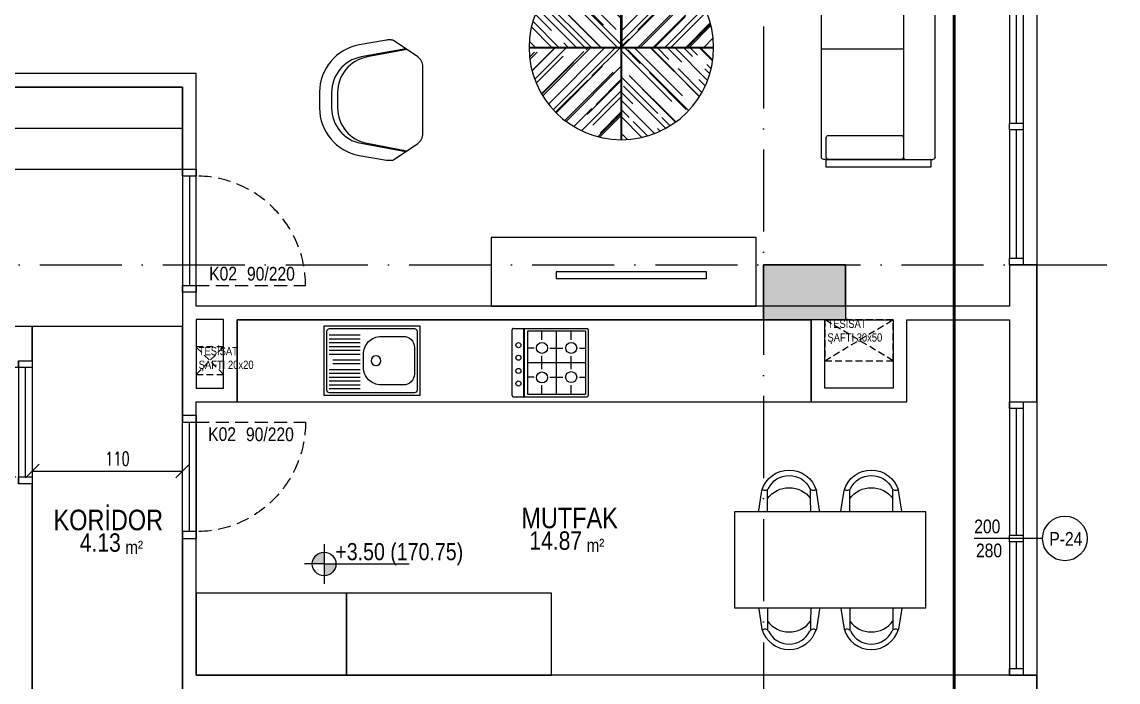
# Model space of a CAD drawing. Header units: millimetres. Extents: x 82776 to 137242, y 11666 to 27998.
# Drawn here: x 99342 to 100144, y 13568 to 14051 of the extents above; entities that cross this region are included whole.
import ezdxf
from ezdxf.enums import TextEntityAlignment as Align
from ezdxf.xclip import XClip

# ---------------------------------------------------------------- set-up
doc = ezdxf.new("R2010")
doc.units = ezdxf.units.MM
doc.header["$XCLIPFRAME"] = 0
for name, pattern in [('( Hidden )', [0.375, 0.25, -0.125]), ('ACAD_ISO10W100', [18, 12, -3, 0, -3]), ('DASHED', [15, 10, -5]), ('GC5102G0200$0$HIDDEN', [9.525, 6.35, -3.175])]:
    doc.linetypes.add(name, pattern=pattern)
doc.layers.add('0_IFC_Area', color=100, linetype='Continuous', plot=False)
for name, color, linetype in [('0_IFC_Dimension_Interior_Horizontal_50', 253, 'Continuous'), ('0_IFC_Door_Text', 11, 'Continuous'), ('0_IFC_Elevation_5', 252, 'Continuous'), ('0_IFC_Grid', 14, 'ACAD_ISO10W100'), ('0_IFC_Hatch_Structure', 251, 'Continuous'), ('0_IFC_Notation_Level_200', 160, 'Continuous'), ('0_IFC_Notation_Section_50', 10, 'Continuous'), ('0_IFC_Room_Text(No)_50', 12, 'Continuous'), ('0_IFC_Text_Explanation_50', 231, 'Continuous'), ('0_IFC_Window_Text', 60, 'Continuous'), ('1_IFC_Concrete_Section', 50, 'Continuous'), ('1_IFC_Door', 83, 'Continuous'), ('2_IFC_Wall', 130, 'Continuous'), ('3_IFC_Window', 136, 'Continuous'), ('5_IFC_Mechanical_Shaft', 132, 'Continuous'), ('6_IFC_Furniture', 35, 'Continuous'), ('6_IFC_Furniture_Wetspace', 64, 'Continuous')]:
    doc.layers.add(name, color=color, linetype=linetype)
doc.styles.add('ARIAL-NARROW', font='ARIALN.TTF')
doc.styles.add('IFC_TEXT', font='ARIALN.TTF')
doc.styles.add('IFC_TEXT_DIM', font='romans.shx', dxfattribs={"width": 0.7})
doc.dimstyles.new('IFC_Dim50', dxfattribs={"dimtxt": 10, "dimasz": 10, "dimexe": 0.00125, "dimexo": 0.000625, "dimgap": 5, "dimtad": 1, "dimdec": 4, "dimrnd": 0.5, "dimzin": 9, "dimtxsty": 'IFC_TEXT_DIM', "dimblk": 'OBLIQUE', "dimcen": -2.5, "dimclrd": 256, "dimclre": 256, "dimclrt": 256, "dimazin": 0, "dimtfac": 1, "dimtdec": 4, "dimtix": 1, "dimtmove": 1, "dimatfit": 3, "dimfxl": 5, "dimfxlon": 1, "dimtfillclr": 256, "dimlwd": -1, "dimlwe": 5, "dimarcsym": 0})

# ---------------------------------------------------------------- blocks, each defined once
blk = doc.blocks.new('E-F_STR')
at = {"layer": '0_IFC_Hatch_Structure', "transparency": 33554687}
h = blk.add_hatch(dxfattribs=at)
h.set_pattern_fill('ANSI33', color=256, angle=90)
h.set_pattern_definition([(135, (-98472.608, -14205.3425), (-4.49012806, -4.49012806), []), (135, (-98472.608, -14200.8524), (-4.49012806, -4.49012806), [3.175, -1.5875])])
h.paths.add_polyline_path([(1770, 0), (1730, 0), (1730, 60), (1770, 60)])
h.paths.add_polyline_path([(915, 40), (915, 0), (855, 0), (855, 40)])
h.paths.add_polyline_path([(0, 0), (40, 0), (40, 60), (0, 60)])
h.paths.add_polyline_path([(0, 690), (40, 690), (40, 750), (0, 750)])
h.paths.add_polyline_path([(0, 1170), (40, 1170), (40, 1230), (0, 1230)])
h.paths.add_polyline_path([(855, 1190), (855, 1230), (915, 1230), (915, 1190)])
h.paths.add_polyline_path([(915, 750), (915, 710), (855, 710), (855, 750)])
h.paths.add_polyline_path([(1770, 690), (1730, 690), (1730, 750), (1770, 750)])
h.paths.add_polyline_path([(1770, 1170), (1730, 1170), (1730, 1230), (1770, 1230)])
at = {"layer": '1_IFC_Concrete_Section'}
blk.add_lwpolyline([(915, 750), (915, 710), (855, 710), (855, 750)], close=True, dxfattribs=at)
blk = doc.blocks.new('E-F_K1_SAFT')
at = {"layer": '5_IFC_Mechanical_Shaft', "linetype": '( Hidden )', "ltscale": 20, "transparency": 33554687}
for points in [[(870, 119.98), (920, 119.98), (920, 150), (870, 150)], [(410, 110.02), (430, 110.02), (430, 130.02), (410, 130.02)]]:
    blk.add_lwpolyline(points, close=True, dxfattribs=at)
for points in [[(870, 119.98), (920, 150)], [(920, 119.98), (870, 150)], [(410, 110.02), (430, 130.02)], [(430, 110.02), (410, 130.02)]]:
    blk.add_lwpolyline(points, dxfattribs=at)
at = {"layer": '0_IFC_Text_Explanation_50', "char_height": 6, "attachment_point": 1, "rotation": 359.97974, "style": 'IFC_TEXT'}
for s, insert in [('\\pxql;TESİSAT \\PŞAFTI 30x50', (871.9, 150)), ('\\pxql;TESİSAT \\PŞAFTI 20x20', (411.89, 130.02))]:
    blk.add_mtext_dynamic_manual_height_columns(s, width=93.331, gutter_width=12.5, heights=[0], dxfattribs=dict(at, insert=insert))
blk = doc.blocks.new('E-F_KESIT YERLERI')
at = {"layer": '0_IFC_Notation_Section_50', "linetype": 'DASHED', "ltscale": 3, "const_width": 2}
blk.add_lwpolyline([(-121.72, -189.35), (-121.72, 1340.65)], dxfattribs=at)
blk = doc.blocks.new('*U1504')
at = {"layer": '0_IFC_Hatch_Structure'}
blk.add_lwpolyline([(0, 0), (-90, 0)], dxfattribs=at)
at = {"layer": '1_IFC_Door', "linetype": 'GC5102G0200$0$HIDDEN', "ltscale": 1.5}
blk.add_lwpolyline([(-5, 0), (-5, 80)], dxfattribs=at)
at = {"layer": '1_IFC_Door'}
for points in [[(-85, 0), (-85, -10), (-90, -10), (-90, 0), (-85, 0)], [(-85, -5), (-5, -5), (-5, 0), (-85, 0)]]:
    blk.add_lwpolyline(points, dxfattribs=at)
blk.add_lwpolyline([(-5, -10), (-5, 0), (0, 0), (0, -10)], close=True, dxfattribs=at)
at = {"layer": '1_IFC_Door', "linetype": 'GC5102G0200$0$HIDDEN', "ltscale": 1.5}
blk.add_arc((-5, 0), 80, 90, 180, dxfattribs=at)
blk = doc.blocks.new('*U370')
blk.add_wipeout([(420, 0), (0, 0), (0, 60), (60, 60), (60, 60), (420, 60)]).dxf.layer = '6_IFC_Furniture_Wetspace'
at = {"layer": '6_IFC_Furniture_Wetspace', "transparency": 33554687}
blk.add_lwpolyline([(60, 60), (420, 60), (420, 0), (0, 0), (0, 60), (60, 60)], close=True, dxfattribs=at)
blk = doc.blocks.new('IFC_OCAK')
at = {"layer": '6_IFC_Furniture_Wetspace'}
for p, q in [((-31.48, 25.02), (22.25, 25.02)), ((-23.85, -25.05), (-23.85, 25.02)), ((-23.35, -25.05), (-23.35, 25.02)), ((-32.48, -24.05), (-32.48, 24.02)), ((-21.25, 23.02), (-21.25, -23.02)), ((21.25, 23.02), (-21.25, 23.02)), ((21.25, 23.02), (21.25, -23.02)), ((23.25, 24.02), (23.25, -24.05)), ((-21.25, -23.02), (21.25, -23.02)), ((-31.48, -25.05), (22.25, -25.05))]:
    blk.add_line(p, q, dxfattribs=at)
for points in [[(-10.74, 16.63), (-10.74, 23.02)], [(0, -23.02), (0, 23.02)], [(10.74, 16.63), (10.74, 23.02)], [(-16.34, 10.65), (-21.25, 10.65)], [(-4.76, 10.65), (4.76, 10.65)], [(16.72, 10.65), (21.25, 10.65)], [(-10.74, -4.81), (-10.74, 4.91)], [(10.74, -4.81), (10.74, 4.72)], [(21.25, -0.23), (-21.25, -0.23)], [(-16.34, -10.65), (-21.25, -10.65)], [(-4.76, -10.65), (4.76, -10.65)], [(16.72, -10.65), (21.25, -10.65)], [(-10.74, -23.02), (-10.74, -16.63)], [(10.74, -23.02), (10.74, -16.63)]]:
    blk.add_lwpolyline(points, dxfattribs=at)
for centre, radius in [((-27.88, 12.74), 1.85), ((-10.63, 10.72), 4.03), ((10.76, 10.72), 4.03), ((-27.88, 3.56), 1.85), ((-27.88, -6.13), 1.85), ((-10.63, -10.9), 4.03), ((10.74, -10.65), 4.03), ((-27.88, -15.31), 1.85)]:
    blk.add_circle(centre, radius, dxfattribs=at)
for centre, start, end in [((-31.48, 24.02), 90, 180), ((22.25, 24.02), 0, 90), ((-31.48, -24.05), 180, 270), ((22.25, -24.05), 270, 0)]:
    blk.add_arc(centre, 1, start, end, dxfattribs=at)
blk = doc.blocks.new('IFC_MUTFAK EVYE2')
at = {"layer": '6_IFC_Furniture_Wetspace', "transparency": 33554687}
blk.add_lwpolyline([(70, 0), (0, 0), (0, -51), (70, -51), (70, 0)], close=True, dxfattribs=at)
for points in [[(66, -2), (4, -2, 0.414214), (2, -4), (2, -47, 0.414214), (4, -49), (66, -49, 0.414214), (68, -47), (68, -4, 0.414214)], [(28.33, -7.75), (12, -7.75, 0.414214), (4, -15.75), (4, -35.25, 0.414214), (12, -43.25), (28.33, -43.25, 0.414214), (41.33, -30.25), (41.33, -20.75, 0.414214)]]:
    blk.add_lwpolyline(points, format="xyb", close=True, dxfattribs=at)
for points in [[(66.35, -6.68), (43.63, -6.68)], [(66.35, -9.48), (43.63, -9.48)], [(66.35, -12.28), (43.63, -12.28)], [(66.35, -15.08), (43.63, -15.08)], [(66.35, -17.88), (43.63, -17.88)], [(66.35, -20.68), (43.63, -20.68)], [(63.55, -24.78), (43.63, -24.78)], [(63.55, -27.58), (43.63, -27.58)], [(66.35, -31.88), (43.63, -31.88)], [(66.35, -34.68), (43.63, -34.68)], [(66.35, -37.48), (43.63, -37.48)], [(66.35, -40.28), (43.63, -40.28)], [(66.35, -43.08), (43.63, -43.08)], [(66.35, -45.88), (43.63, -45.88)]]:
    blk.add_lwpolyline(points, dxfattribs=at)
blk.add_circle((32.08, -25.5), 3.5, dxfattribs=at)
blk = doc.blocks.new('IFC_KOLTUK TEKLI')
blk.add_wipeout([(-41.77, 25.45), (-17.72, 22.74), (-16.39, 22.3), (-15.03, 21.89), (-13.32, 21.15), (-11.74, 20.32), (-10.04, 19.23), (-8.53, 18.07), (-6.7, 16.36), (-5.77, 15.34), (-4, 12.97), (-2.72, 10.76), (-1.78, 8.64), (-0.81, 5.42), (-0.3, 1.98), (-0.35, -1.82), (-1.18, -6.12), (-2.21, -8.94), (-4.18, -12.52), (-5.93, -14.79), (-8.28, -17.14), (-10.43, -18.77), (-14.12, -20.79), (-15.79, -21.44), (-18.94, -22.08), (-23.36, -22.97), (-28.45, -24), (-39.71, -26.24), (-40.38, -26.14), (-41.09, -25.76), (-41.55, -25.28), (-41.87, -24.62), (-42.03, -22.35), (-42.03, -22.35), (-45.59, -22.5), (-46.76, -22.28), (-47.92, -21.53), (-48.48, -20.9), (-49.57, -19.39), (-50.1, -18.52), (-50.59, -17.42), (-51.08, -16.33), (-51.51, -15.04), (-52.16, -12.89), (-52.67, -10.85), (-53.08, -8.63), (-53.37, -6.76), (-53.67, -4.38), (-53.84, -1.94), (-53.92, -0.18), (-53.97, 2.45), (-53.84, 5.8), (-53.69, 7.4), (-53.42, 9.71), (-52.87, 12.72), (-52.42, 14.58), (-51.64, 16.84), (-51.02, 18.11), (-50.24, 19.67), (-48.97, 20.62), (-47.49, 21.21), (-45.07, 21.31), (-43.93, 21.36), (-44.01, 23.21), (-43.93, 23.81), (-43.76, 24.23), (-43.65, 24.42), (-43.3, 24.85), (-42.5, 25.33)]).dxf.layer = '6_IFC_Furniture'
at = {"layer": '6_IFC_Furniture'}
for p, q in [((-47.49, 21.21), (-43.93, 21.36)), ((-43.82, 18.74), (-44.01, 23.11)), ((-41.99, 17.07), (-16.86, 18.16)), ((-41.51, 25.44), (-17.72, 22.74)), ((-17.64, 20.99), (-17.59, 19.88)), ((-40.47, -17.9), (-15.34, -16.81)), ((-45.59, -22.5), (-42.03, -22.35)), ((-41.95, -24.1), (-42.14, -19.72)), ((-39.27, -26.2), (-15.79, -21.44)), ((-15.92, -18.58), (-15.87, -19.69))]:
    blk.add_line(p, q, dxfattribs=at)
blk.add_lwpolyline([(-47.49, 21.21), (-48.63, 20.89), (-49.72, 20.04), (-50.73, 18.68), (-51.64, 16.84), (-52.42, 14.58), (-53.06, 11.94), (-53.54, 8.99), (-53.84, 5.8), (-53.97, 2.45), (-53.91, -0.97), (-53.67, -4.38), (-53.25, -7.71), (-52.67, -10.85), (-51.94, -13.75), (-51.08, -16.33), (-50.1, -18.52), (-49.04, -20.27), (-47.92, -21.53), (-46.76, -22.28), (-45.59, -22.5)], dxfattribs=at)
for centre, radius, start, end in [((-41.77, 23.21), 2.24, 83.53214, 182.49101), ((-42.07, 18.82), 1.75, 182.49101, 272.49101), ((-36.42, -0.21), 21.88, 309.36091, 55.62112), ((-23.31, 0.36), 23.07, 289.02129, 75.96074), ((-16.39, 21.05), 1.25, 71.48917, 182.49101), ((-14.94, 20), 2.65, 182.49101, 246.9129), ((-23.31, 0.36), 18.69, 298.06912, 66.9129), ((-13.27, -18.47), 2.65, 118.06912, 182.49101), ((-40.4, -19.65), 1.75, 92.49101, 182.49101), ((-39.71, -24), 2.24, 182.49101, 281.44989), ((-14.62, -19.64), 1.25, 182.49101, 293.49286)]:
    blk.add_arc(centre, radius, start, end, dxfattribs=at)
blk = doc.blocks.new('*U344')
blk.add_wipeout([(0, 0), (140, 0), (140, -70), (0, -70)]).dxf.layer = '6_IFC_Furniture'
at = {"layer": '6_IFC_Furniture', "transparency": 33554687}
blk.add_lwpolyline([(0, -70), (0, 0), (140, 0), (140, -70)], close=True, dxfattribs=at)
blk = doc.blocks.new('IFC_MUTFAK MASA4')
at = {"yscale": 0.8999999999999998, "zscale": 0.8999999999999998}
for p, xscale, rotation in [((-100.82, -41.05), -0.8999999999999998, 2.498664450014507), ((30.82, -41.05), 0.8999999999999998, 357.5013355499855), ((-100.82, -101.17), -0.8999999999999998, 2.498664450014507), ((30.82, -101.17), 0.8999999999999998, 357.5013355499855)]:
    blk.add_blockref('IFC_KOLTUK TEKLI', p, dxfattribs=dict(at, xscale=xscale, rotation=rotation))
at = {"xscale": -1, "rotation": 270}
blk.add_blockref('*U344', (0, -140), dxfattribs=at)
blk = doc.blocks.new('*U169')
blk.add_wipeout([(110, 0), (0, 0), (0, 60), (60, 60), (60, 60), (110, 60)]).dxf.layer = '6_IFC_Furniture_Wetspace'
at = {"layer": '6_IFC_Furniture_Wetspace', "transparency": 33554687}
blk.add_lwpolyline([(60, 60), (110, 60), (110, 0), (0, 0), (0, 60), (60, 60)], close=True, dxfattribs=at)
blk = doc.blocks.new('*U170')
blk.add_wipeout([(150, 0), (0, 0), (0, 60), (60, 60), (60, 60), (150, 60)]).dxf.layer = '6_IFC_Furniture_Wetspace'
at = {"layer": '6_IFC_Furniture_Wetspace', "transparency": 33554687}
blk.add_lwpolyline([(60, 60), (150, 60), (150, 0), (0, 0), (0, 60), (60, 60)], close=True, dxfattribs=at)
blk = doc.blocks.new('*U171')
blk.add_wipeout([(0, 0), (209.81, 0), (209.81, -60), (0, -60)]).dxf.layer = '6_IFC_Furniture'
at = {"layer": '6_IFC_Furniture', "transparency": 33554687}
blk.add_lwpolyline([(209.81, 0), (209.81, -60), (0, -60), (0, 0)], close=True, dxfattribs=at)
blk.add_lwpolyline([(0, -30), (209.81, -30)], dxfattribs=at)
blk = doc.blocks.new('IFC_KOLTUK IKILI')
blk.add_wipeout([(0, 27.2), (0, -724.9), (1560, -724.9), (1560, 27.2)]).dxf.layer = '6_IFC_Furniture'
at = {"layer": '6_IFC_Furniture'}
for p, q in [((50.2, -167.3), (50.2, 12.2)), ((65.2, 27.2), (1494.8, 27.2)), ((1509.8, 12.2), (1509.8, -167.3)), ((50.2, 0), (0, 0)), ((0, 0), (0, -693)), ((50.2, -693), (50.2, 0)), ((1509.8, -693), (1509.8, 0)), ((1509.8, 0), (1560, 0)), ((1560, 0), (1560, -693)), ((50.2, -197.3), (50.2, -678)), ((1494.8, -182.3), (65.2, -182.3)), ((193.9, -182.3), (65.2, -182.3)), ((208.9, -678), (208.9, -197.3)), ((780, -182.3), (780, -724.9)), ((1351.1, -678), (1351.1, -197.3)), ((1366.1, -182.3), (1494.8, -182.3)), ((1509.8, -197.3), (1509.8, -678)), ((0, -693), (50.2, -693)), ((50.2, -693), (50.2, -709.9)), ((65.2, -693), (193.9, -693)), ((65.2, -724.9), (1494.8, -724.9)), ((1494.8, -693), (1366.1, -693)), ((1509.8, -709.9), (1509.8, -693)), ((1560, -693), (1509.8, -693))]:
    blk.add_line(p, q, dxfattribs=at)
for centre, start, end in [((65.2, 12.2), 90, 180), ((1494.8, 12.2), 0, 90), ((65.2, -167.3), 180, 270), ((65.2, -197.3), 90, 180), ((193.9, -197.3), 0, 90), ((1366.1, -197.3), 90, 180), ((1494.8, -167.3), 270, 0), ((1494.8, -197.3), 0, 90), ((65.2, -678), 180, 270), ((65.2, -709.9), 180, 270), ((193.9, -678), 270, 0), ((1366.1, -678), 180, 270), ((1494.8, -678), 270, 0), ((1494.8, -709.9), 270, 0)]:
    blk.add_arc(centre, 15, start, end, dxfattribs=at)
blk = doc.blocks.new('*U172')
blk.add_wipeout([(0, 0), (193.98, 0), (193.98, -50), (0, -50)]).dxf.layer = '6_IFC_Furniture'
at = {"layer": '6_IFC_Furniture', "transparency": 33554687}
blk.add_lwpolyline([(0, -50), (0, 0), (193.98, 0), (193.98, -50)], close=True, dxfattribs=at)
blk = doc.blocks.new('IFC_TV')
blk.add_wipeout([(0, 0), (110, 0), (110, 5), (0, 5)]).dxf.layer = '6_IFC_Furniture'
at = {"layer": '6_IFC_Furniture', "linetype": 'ByBlock', "transparency": 33554687}
blk.add_lwpolyline([(110, 0), (110, 5), (0, 5), (0, 0)], close=True, dxfattribs=at)
blk = doc.blocks.new('bdlobisehpaortapl')
blk.add_wipeout([(-67.5, -0.3), (-67.5, -0.6), (-67.21, -6.28), (-67.21, -6.28), (-65.91, -14.56), (-65.91, -14.56), (-64.92, -18.48), (-64.92, -18.48), (-62.81, -24.73), (-62.81, -24.73), (-60.45, -30.04), (-60.45, -30.04), (-57.87, -34.75), (-56.13, -37.49), (-56.13, -37.49), (-51.95, -43.1), (-51.95, -43.1), (-49.47, -45.92), (-46.86, -48.58), (-44.74, -50.55), (-41.83, -52.98), (-41.83, -52.98), (-37.18, -56.33), (-37.18, -56.33), (-32.36, -59.24), (-32.36, -59.24), (-32.36, -59.24), (-25.65, -62.43), (-25.65, -62.43), (-17.23, -65.26), (-17.23, -65.26), (-10.86, -66.62), (-6.86, -67.15), (-0.3, -67.5), (0.3, -67.5), (4.79, -67.33), (8.01, -67.02), (10.28, -66.71), (13.72, -66.09), (15.98, -65.58), (18.65, -64.87), (20.19, -64.41), (22.21, -63.74), (25.53, -62.49), (27.64, -61.58), (29.97, -60.48), (32.8, -58.99), (35.37, -57.49), (38.04, -55.76), (39.6, -54.66), (41.75, -53.04), (43.49, -51.62), (45.93, -49.47), (48.37, -47.08), (50.53, -44.76), (52.78, -42.08), (54.43, -39.92), (55.9, -37.84), (57.92, -34.66), (59.21, -32.41), (60.31, -30.31), (61.06, -28.78), (62.14, -26.36), (62.92, -24.45), (63.93, -21.67), (64.6, -19.58), (65.57, -16.04), (66.12, -13.58), (66.12, -13.58), (66.82, -9.58), (67.04, -7.86), (67.31, -5.06), (67.45, -2.69), (67.5, -0.3), (67.5, 0.3), (67.5, 0.6), (67.4, 3.67), (67.28, 5.45), (67.05, 7.8), (66.82, 9.57), (66.4, 12.14), (65.94, 14.43), (65.5, 16.33), (64.84, 18.76), (64.18, 20.9), (63.29, 23.47), (62.17, 26.28), (61.4, 28.04), (60.9, 29.11), (59.24, 32.35), (57.45, 35.44), (55.75, 38.05), (54.8, 39.4), (53.13, 41.63), (51.45, 43.7), (50.31, 45), (48.67, 46.77), (48.67, 46.77), (45.6, 49.77), (45.6, 49.77), (42.99, 52.04), (40.59, 53.94), (39.55, 54.7), (36.82, 56.57), (34.82, 57.83), (33.03, 58.87), (30.84, 60.04), (28.14, 61.35), (25.92, 62.33), (23.04, 63.44), (23.04, 63.44), (20.01, 64.47), (16.39, 65.48), (12.17, 66.39), (11.18, 66.57), (9.63, 66.81), (7.44, 67.09), (4.47, 67.35), (1.32, 67.49), (0.3, 67.5), (-0.3, 67.5), (-3.72, 67.4), (-8.39, 66.98), (-12.5, 66.33), (-14.66, 65.89), (-16.8, 65.38), (-18.64, 64.88), (-19.88, 64.51), (-21.37, 64.03), (-22.3, 63.71), (-23.52, 63.27), (-25.86, 62.35), (-27.09, 61.82), (-29.96, 60.48), (-32.79, 59), (-36.1, 57.04), (-38.79, 55.24), (-41.43, 53.29), (-43.33, 51.75), (-46.24, 49.18), (-48.3, 47.15), (-50.49, 44.8), (-52.36, 42.6), (-53.74, 40.85), (-53.74, 40.85), (-56.22, 37.36), (-58.12, 34.32), (-58.12, 34.32), (-60.88, 29.16), (-62.53, 25.41), (-64.38, 20.27), (-65.39, 16.75), (-66.6, 10.96), (-66.6, 10.96), (-67.34, 4.59), (-67.5, 0.3)]).dxf.layer = '6_IFC_Furniture'
at = {"layer": '6_IFC_Furniture'}
h = blk.add_hatch(dxfattribs=at)
h.set_pattern_fill('AR-RROOF', color=256, scale=0.5, angle=135)
h.paths.add_polyline_path([(-67.5, 0.3), (-0.3, 0.3), (-0.3, 67.5, 0.411612)])
h = blk.add_hatch(dxfattribs=at)
h.set_pattern_fill('AR-RROOF', color=256, scale=0.5, angle=45)
h.paths.add_polyline_path([(0.3, 0.3), (67.5, 0.3, 0.411612), (0.3, 67.5)])
h = blk.add_hatch(dxfattribs=at)
h.set_pattern_fill('AR-RROOF', color=256, scale=0.5, angle=45)
h.paths.add_polyline_path([(-67.5, -0.3, 0.411612), (-0.3, -67.5), (-0.3, -0.3)])
h = blk.add_hatch(dxfattribs=at)
h.set_pattern_fill('AR-RROOF', color=256, scale=0.5, angle=135)
h.paths.add_polyline_path([(0.3, -67.5, 0.411612), (67.5, -0.3), (0.3, -0.3)])
blk.add_line((-0.3, -0.3), (0.3, 0.3), dxfattribs=at)
for points in [[(-67.5, 0.3), (-0.3, 0.3), (-0.3, 67.5)], [(0.3, 67.5), (0.3, 0.3), (67.5, 0.3)], [(-67.5, -0.3), (-0.3, -0.3), (-0.3, -67.5)], [(0.3, -67.5), (0.3, -0.3), (67.5, -0.3)]]:
    blk.add_lwpolyline(points, dxfattribs=at)
blk.add_circle((0, 0), 67.5, dxfattribs=at)
blk = doc.blocks.new('bdlobitekli2pl')
blk.add_wipeout([(50, -56.44), (45.33, -30.36), (44.3, -26.89), (42.48, -22.5), (39.23, -17), (37.64, -14.88), (34.4, -11.33), (32.19, -9.33), (29.23, -7.08), (25.51, -4.8), (25.51, -4.8), (17.89, -1.65), (14.84, -0.88), (11.37, -0.3), (11.37, -0.3), (6.51, 0), (0, 0), (-3.23, 0), (-6.51, 0), (-10.97, -0.25), (-14.13, -0.73), (-17.22, -1.46), (-20.53, -2.54), (-27.02, -5.66), (-30.14, -7.73), (-32.19, -9.33), (-35.64, -12.59), (-38.42, -15.88), (-40.82, -19.44), (-42.11, -21.76), (-43.35, -24.43), (-44.83, -28.53), (-45.39, -30.6), (-46.65, -37.25), (-47.42, -41.54), (-47.9, -44.27), (-48.71, -48.76), (-49.28, -51.96), (-49.92, -55.56), (-50, -57.95), (-49.78, -60.93), (-49.13, -62.27), (-46.83, -65.65), (-35.98, -81.62), (-35.98, -81.62), (-32.39, -84.84), (-32.39, -84.84), (-27.71, -86), (27.71, -86), (29.44, -85.85), (29.44, -85.85), (32.39, -84.84), (34.18, -83.62), (34.18, -83.62), (35.98, -81.62), (45.45, -67.69), (49.13, -62.27), (49.13, -62.27), (49.78, -60.93), (50, -59.46)]).dxf.layer = '6_IFC_Furniture'
at = {"layer": '6_IFC_Furniture'}
blk.add_lwpolyline([(-27.71, -86, -0.248329), (-35.98, -81.62), (-49.13, -62.27, -0.150413), (-50, -59.46), (-50, -56.44, -0.044206), (-49.92, -55.56), (-45.89, -32.97, -0.363354), (-6.51, 0), (6.51, 0, -0.363354), (45.89, -32.97), (49.92, -55.56, -0.044206), (50, -56.44), (50, -59.46, -0.150413), (49.13, -62.27), (35.98, -81.62, -0.248329), (27.71, -86)], format="xyb", close=True, dxfattribs=at)
for points in [[(-42.77, -71.63), (-35.88, -34.52, -0.36141), (-6.38, -10), (6.38, -10, -0.36141), (35.88, -34.52), (42.77, -71.63)], [(-42.04, -72.7), (-35.88, -39.52, -0.36141), (-6.38, -15), (6.38, -15, -0.36141), (35.88, -39.52), (42.04, -72.7)]]:
    blk.add_lwpolyline(points, format="xyb", dxfattribs=at)
blk = doc.blocks.new('E_K1_PLAN')
at = {"layer": '2_IFC_Wall'}
for points in [[(320, 680), (320, 705), (20, 705), (20, 769.96)], [(430, 730), (430, 640)], [(320, 430), (320, 590)], [(430, 550), (430, 430)]]:
    blk.add_lwpolyline(points, dxfattribs=at)
for points in [[(440, 660.02), (460, 660.02), (460, 710.02), (440, 710.02)], [(900, 710), (950, 710), (950, 660), (900, 660)]]:
    blk.add_lwpolyline(points, close=True, dxfattribs=at)
for name, p, xscale, yscale, zscale, rotation in [('IFC_KOLTUK IKILI', (977.64, 821.6), -0.1105677115805441, 0.1105677115805441, 0.1105677115805441, 270), ('bdlobitekli2pl', (530.28, 870.53), -0.880000000000016, 0.8800000000000158, 0.88, 90)]:
    blk.add_blockref(name, p, dxfattribs=dict(xscale=xscale, yscale=yscale, zscale=zscale, rotation=rotation))
at = {"xscale": -1, "rotation": 180}
for name, p in [('bdlobisehpaortapl', (751.1, 909.07)), ('*U171', (220.19, 820)), ('*U172', (655.75, 720)), ('*U370', (470, 710)), ('*U169', (440, 510))]:
    blk.add_blockref(name, p, dxfattribs=at)
at = {"transparency": 33554687, "rotation": 90}
blk.add_blockref('*U1504', (310, 680), dxfattribs=at)
at = {"transparency": 33554687, "xscale": -1, "rotation": 270}
blk.add_blockref('*U1504', (440, 640), dxfattribs=at)
at = {"rotation": 270}
blk.add_blockref('IFC_MUTFAK MASA4', (973.81, 499.39), dxfattribs=at)
at = {"layer": '2_IFC_Wall'}
blk.add_lwpolyline([(20, 870), (20, 880), (430, 880), (430, 820)], dxfattribs=at)
at = {"transparency": 33554687, "rotation": 270}
blk.add_blockref('*U1504', (440, 730), dxfattribs=at)
blk.add_blockref('IFC_TV', (703.53, 740))
at = {"xscale": -1}
for name, p, rotation in [('IFC_MUTFAK EVYE2', (603.67, 705.49, 2336.64), 359.9999999999701), ('*U170', (550, 510), 180)]:
    blk.add_blockref(name, p, dxfattribs=dict(at, rotation=rotation))
at = {"rotation": 359.9999999996198}
blk.add_blockref('IFC_OCAK', (703.65, 678.63), dxfattribs=at)
at = {"layer": '2_IFC_Wall'}
for points in [[(915, 0), (1055, 0), (1055, 1230), (0, 1230), (0, 870)], [(440, 820), (440, 890), (20, 890), (20, 1210), (1035, 1210), (1035, 720), (440, 720), (440, 730)], [(440, 640), (440, 650), (470, 650), (470, 710), (890, 710), (890, 650), (960, 650), (960, 710), (1035, 710), (1035, 450), (440, 450), (440, 550)]]:
    blk.add_lwpolyline(points, dxfattribs=at)
blk = doc.blocks.new('0_IFC_DOOR_TAG_50')
at = {"layer": '0_IFC_Door_Text', "style": 'IFC_TEXT'}
for tag, p in [('DOOR_TYPE', (0, 0)), ('DOOR_SIZE', (27.7, 0))]:
    blk.add_attdef(tag, p, '', height=10, dxfattribs=at)
blk = doc.blocks.new('E_K1_KAPI POZU')
at = {"transparency": 33554687}
ref = blk.add_blockref('0_IFC_DOOR_TAG_50', (-848.38, 860.44), dxfattribs=dict(at, xscale=-1, rotation=180))
ref.add_attrib('DOOR_TYPE', 'K01', (-848.38, 850.57), dxfattribs={"layer": '0_IFC_Door_Text', "height": 10, "style": 'IFC_TEXT'})
ref.add_attrib('DOOR_SIZE', '100/220', (-820.67, 850.44), dxfattribs={"layer": '0_IFC_Door_Text', "height": 10, "style": 'IFC_TEXT'})
ref = blk.add_blockref('0_IFC_DOOR_TAG_50', (-430.51, 748.56), dxfattribs=dict(at, xscale=-1, rotation=180))
ref.add_attrib('DOOR_TYPE', 'K02', (-430.51, 738.69), dxfattribs={"layer": '0_IFC_Door_Text', "height": 10, "style": 'IFC_TEXT'})
ref.add_attrib('DOOR_SIZE', '90/220', (-402.81, 738.56), dxfattribs={"layer": '0_IFC_Door_Text', "height": 10, "style": 'IFC_TEXT'})
ref = blk.add_blockref('0_IFC_DOOR_TAG_50', (-639.25, 671.32), dxfattribs=dict(at, xscale=-1, rotation=180))
ref.add_attrib('DOOR_TYPE', 'K03', (-639.25, 661.45), dxfattribs={"layer": '0_IFC_Door_Text', "height": 10, "style": 'IFC_TEXT'})
ref.add_attrib('DOOR_SIZE', '80/220', (-611.55, 661.32), dxfattribs={"layer": '0_IFC_Door_Text', "height": 10, "style": 'IFC_TEXT'})
ref = blk.add_blockref('0_IFC_DOOR_TAG_50', (-431.26, 631.16), dxfattribs=dict(at, xscale=-1, rotation=180))
ref.add_attrib('DOOR_TYPE', 'K02', (-431.26, 621.29), dxfattribs={"layer": '0_IFC_Door_Text', "height": 10, "style": 'IFC_TEXT'})
ref.add_attrib('DOOR_SIZE', '90/220', (-403.56, 621.16), dxfattribs={"layer": '0_IFC_Door_Text', "height": 10, "style": 'IFC_TEXT'})
ref = blk.add_blockref('0_IFC_DOOR_TAG_50', (-636.93, 420.86), dxfattribs=dict(at, xscale=-1, rotation=180))
ref.add_attrib('DOOR_TYPE', 'K02', (-636.93, 410.99), dxfattribs={"layer": '0_IFC_Door_Text', "height": 10, "style": 'IFC_TEXT'})
ref.add_attrib('DOOR_SIZE', '90/220', (-609.23, 410.86), dxfattribs={"layer": '0_IFC_Door_Text', "height": 10, "style": 'IFC_TEXT'})
ref = blk.add_blockref('0_IFC_DOOR_TAG_50', (-431.16, 420.86), dxfattribs=dict(at, xscale=-1, rotation=180))
ref.add_attrib('DOOR_TYPE', 'K02', (-431.16, 410.99), dxfattribs={"layer": '0_IFC_Door_Text', "height": 10, "style": 'IFC_TEXT'})
ref.add_attrib('DOOR_SIZE', '90/220', (-403.46, 410.86), dxfattribs={"layer": '0_IFC_Door_Text', "height": 10, "style": 'IFC_TEXT'})
ref = blk.add_blockref('0_IFC_DOOR_TAG_50', (-476.15, 187.65), dxfattribs=dict(at, xscale=-1, rotation=180))
ref.add_attrib('DOOR_TYPE', 'K03', (-476.15, 177.78), dxfattribs={"layer": '0_IFC_Door_Text', "height": 10, "style": 'IFC_TEXT'})
ref.add_attrib('DOOR_SIZE', '80/220', (-448.45, 177.65), dxfattribs={"layer": '0_IFC_Door_Text', "height": 10, "style": 'IFC_TEXT'})
blk = doc.blocks.new('0_IFC_ROOM_TEXT_50')
at = {"layer": '0_IFC_Room_Text(No)_50', "insert": (13.22, -40.02), "char_height": 9.625, "attachment_point": 1, "style": 'IFC_TEXT'}
blk.add_mtext_dynamic_manual_height_columns('m²', width=16.6949, gutter_width=6.88, heights=[0], dxfattribs=at)
at = {"layer": '0_IFC_Room_Text(No)_50', "style": 'IFC_TEXT'}
blk.add_attdef('ROOM_NUMBER', text='', height=7.7, dxfattribs=at).set_placement((0.68, -10.73), align=Align.CENTER)
blk.add_attdef('ROOM_NAME', text='', height=13.47, dxfattribs=at).set_placement((0.68, -24.84), align=Align.MIDDLE_CENTER)
blk.add_attdef('AREA', text='', height=13.47, dxfattribs=at).set_placement((9.85, -49.66), align=Align.RIGHT)
at = {"layer": '0_IFC_Text_Explanation_50', "style": 'IFC_TEXT', "flags": 1}
for tag, p in [('DÖŞEME:', (-41.09, -64.38)), ('DUVAR:', (-41.09, -75.48)), ('TAVAN:', (-41.09, -86.74))]:
    blk.add_attdef(tag, p, '', height=7.7, dxfattribs=at)
blk = doc.blocks.new('E_K1_ALAN')
at = {"layer": '0_IFC_Area'}
for points in [[(-800, 870), (-800, 1150), (-780, 1150), (-780, 1190), (35, 1190), (35, 1170), (95, 1170), (95, 1190), (215, 1190), (215, 700), (95, 700), (95, 730), (35, 730), (35, 700), (-380, 700), (-380, 870)], [(235, 0), (930, 0), (930, 1190), (235, 1190)], [(-390, 685), (-780, 685), (-780, 730), (-800, 730), (-800, 860), (-390, 860)], [(-380, 430), (-380, 630), (-350, 630), (-350, 690), (70, 690), (70, 630), (140, 630), (140, 690), (215, 690), (215, 430)], [(-500, 310), (-390, 310), (-390, 685), (-500, 685)]]:
    blk.add_lwpolyline(points, close=True, dxfattribs=at)
ref = blk.add_blockref('0_IFC_ROOM_TEXT_50', (-444.99, 568.37))
ref.add_attrib('ROOM_NAME', 'KORİDOR', dxfattribs={"layer": '0_IFC_Room_Text(No)_50', "height": 15, "style": 'IFC_TEXT'}).set_placement((-444.3, 543.53), align=Align.MIDDLE_CENTER)
ref.add_attrib('AREA', '4.13', dxfattribs={"layer": '0_IFC_Room_Text(No)_50', "height": 13.475, "style": 'IFC_TEXT'}).set_placement((-435.14, 520.28), align=Align.RIGHT)
ref = blk.add_blockref('0_IFC_ROOM_TEXT_50', (-107.45, 569.82))
ref.add_attrib('ROOM_NAME', 'MUTFAK', dxfattribs={"layer": '0_IFC_Room_Text(No)_50', "height": 15, "style": 'IFC_TEXT'}).set_placement((-106.76, 544.98), align=Align.MIDDLE_CENTER)
ref.add_attrib('AREA', '14.87', dxfattribs={"layer": '0_IFC_Room_Text(No)_50', "height": 13.475, "style": 'IFC_TEXT'}).set_placement((-97.6, 521.72), align=Align.RIGHT)
blk = doc.blocks.new('_Oblique')
at = {"color": 0, "linetype": 'ByBlock', "lineweight": -2}
blk.add_line((-0.5, -0.5), (0.5, 0.5), dxfattribs=at)
blk = doc.blocks.new('*D3461')
at = {"layer": '0_IFC_Dimension_Interior_Horizontal_50', "lineweight": 5, "transparency": 16777216}
for p, q in [((320, -630.73), (320, -630.73)), ((430, -630.73), (430, -630.73))]:
    blk.add_line(p, q, dxfattribs=at)
at = {"layer": '0_IFC_Dimension_Interior_Horizontal_50', "transparency": 16777216}
blk.add_line((320, -630.73), (430, -630.73), dxfattribs=at)
at = {"layer": 'Defpoints', "color": 0, "transparency": 16777216}
for p in [(320, -630.73), (430, -630.73), (430, -630.73)]:
    blk.add_point(p, dxfattribs=at)
at = {"layer": '0_IFC_Dimension_Interior_Horizontal_50', "transparency": 16777216, "xscale": 10, "yscale": 10, "zscale": 10, "rotation": 180}
blk.add_blockref('_Oblique', (320, -630.73), dxfattribs=at)
at = {"layer": '0_IFC_Dimension_Interior_Horizontal_50', "transparency": 16777216, "xscale": 10, "yscale": 10, "zscale": 10}
blk.add_blockref('_Oblique', (430, -630.73), dxfattribs=at)
at = {"layer": '0_IFC_Dimension_Interior_Horizontal_50', "transparency": 16777216, "insert": (382.36, -621.56), "char_height": 10, "attachment_point": 5, "style": 'IFC_TEXT_DIM'}
blk.add_mtext('110', dxfattribs=at)
blk = doc.blocks.new('E-F_CATI AKS')
at = {"layer": '0_IFC_Grid', "ltscale": 5}
for points in [[(855, 1375.0025), (855, -144.9975)], [(-125, 750.0025), (1900, 750.0025)]]:
    blk.add_lwpolyline(points, dxfattribs=at)
blk = doc.blocks.new('*U1521')
at = {"layer": '0_IFC_Window_Text'}
blk.add_circle((100, 40.63), 16.31, dxfattribs=at)
at = {"layer": '0_IFC_Window_Text', "insert": (86.19, -25.68), "char_height": 10, "attachment_point": 1, "rotation": 90, "style": 'ARIAL-NARROW'}
blk.add_mtext_dynamic_manual_height_columns('200', width=65.1539, gutter_width=50, heights=[0], dxfattribs=at)
at = {"layer": '0_IFC_Window_Text', "style": 'ARIAL-NARROW'}
blk.add_attdef('TİP', (105.27, 29.24), '', height=10, rotation=90, dxfattribs=at)
blk.add_wipeout([(0, 0), (200, 0), (200, 20), (0, 20)]).dxf.layer = '3_IFC_Window'
at = {"layer": '0_IFC_Elevation_5'}
blk.add_lwpolyline([(0, 10), (0, 20), (200, 20), (200, 10)], dxfattribs=at)
at = {"layer": '2_IFC_Wall'}
for points in [[(0, 0), (0, 20)], [(200, 0), (200, 20)]]:
    blk.add_lwpolyline(points, dxfattribs=at)
at = {"layer": '3_IFC_Window'}
for points in [[(0, 10), (5, 10), (5, 0), (0, 0)], [(195, 10), (200, 10), (200, 0), (195, 0)]]:
    blk.add_lwpolyline(points, close=True, dxfattribs=at)
for points in [[(5, 10), (195, 10)], [(0, 0), (200, 0)], [(5, 5), (195, 5)]]:
    blk.add_lwpolyline(points, dxfattribs=at)
blk.add_wipeout([(97.5, 0), (102.5, 0), (102.5, 10), (97.5, 10)]).dxf.layer = '3_IFC_Window'
at = {"layer": '0_IFC_Window_Text'}
blk.add_lwpolyline([(100, 24.32), (100, -25.68)], dxfattribs=at)
at = {"layer": '3_IFC_Window'}
blk.add_lwpolyline([(97.5, 10), (102.5, 10), (102.5, 0), (97.5, 0)], close=True, dxfattribs=at)
at = {"layer": '0_IFC_Window_Text', "style": 'ARIAL-NARROW'}
blk.add_attdef('YUKSEKLIK', (113.75, -24.41), '', height=10, rotation=90, dxfattribs=at)
blk = doc.blocks.new('PEN_230X400')
blk.add_wipeout([(-400.015, 0), (0, 0), (0, 20), (-400.015, 20)]).dxf.layer = '3_IFC_Window'
at = {"layer": '0_IFC_Elevation_5'}
blk.add_lwpolyline([(-400.015, 10), (-400.015, 20), (0, 20), (0, 10)], dxfattribs=at)
at = {"layer": '2_IFC_Wall'}
for points in [[(-400.015, 0), (-400.015, 20)], [(0, 0), (0, 20)]]:
    blk.add_lwpolyline(points, dxfattribs=at)
at = {"layer": '3_IFC_Window'}
for points in [[(-400.015, 10), (-395.015, 10), (-395.015, 0), (-400.015, 0)], [(-5, 10), (0, 10), (0, 0), (-5, 0)]]:
    blk.add_lwpolyline(points, close=True, dxfattribs=at)
for points in [[(-395.015, 10), (-5, 10)], [(-400.015, 0), (-5, 0)], [(-395.015, 5), (-5, 5)]]:
    blk.add_lwpolyline(points, dxfattribs=at)
for points in [[(-301.265, 0), (-296.265, 0), (-296.265, 10), (-301.265, 10)], [(-202.5, 0), (-197.5, 0), (-197.5, 10), (-202.5, 10)], [(-103.765, 0), (-98.765, 0), (-98.765, 10), (-103.765, 10)]]:
    blk.add_wipeout(points).dxf.layer = '3_IFC_Window'
for points in [[(-301.265, 10), (-296.265, 10), (-296.265, 0), (-301.265, 0)], [(-202.5, 10), (-197.5, 10), (-197.5, 0), (-202.5, 0)], [(-103.765, 10), (-98.765, 10), (-98.765, 0), (-103.765, 0)]]:
    blk.add_lwpolyline(points, close=True, dxfattribs=at)
blk = doc.blocks.new('D_K1_DOGRAMA')
at = {"rotation": 270}
blk.add_blockref('PEN_230X400', (1035, 750), dxfattribs=at)
blk.add_blockref('*U1521', (1035, 650), dxfattribs=at).add_auto_attribs({'YUKSEKLIK': '280', 'TİP': 'P-24'})
blk = doc.blocks.new('0_IFC_NOTATION_LEVEL_200')
at = {"layer": '0_IFC_Notation_Level_200'}
h = blk.add_hatch(color=256, dxfattribs=at)
h.dxf.hatch_style = 1
h.paths.add_polyline_path([(0, 0), (0, 576, 0.414214), (-576, 0)])
h.paths.add_polyline_path([(0, -576, 0.414214), (576, 0), (0, 0)])
for p, q in [((0, 960), (0, -960)), ((0, 0), (-960, 0)), ((0, 0), (4154, 0))]:
    blk.add_line(p, q, dxfattribs=at)
blk.add_circle((0, 0), 576, dxfattribs=at)
at = {"layer": '0_IFC_Notation_Level_200', "style": 'IFC_TEXT'}
for tag, p in [('LEVEL_ABOVE', (549, 185)), ('LEVEL_BELOW', (549, -1005))]:
    blk.add_attdef(tag, p, '', height=800, dxfattribs=at)
blk = doc.blocks.new('E_K1_IC OLCU')
at = {"layer": '0_IFC_Dimension_Interior_Horizontal_50'}
dim = blk.add_linear_dim(base=(430, -630.73011), p1=(320, -630.72886), p2=(430, -630.72886), angle=180, dimstyle='IFC_Dim50', dxfattribs=at)
dim.commit()
dim.dimension.update_dxf_attribs({"geometry": '*D3461', "text_midpoint": (382.36432, -631.55984), "dimtype": 128})

msp = doc.modelspace()

# ---------------------------------------------------------------- block references
msp.add_blockref('E_K1_PLAN', (99029.08, 13123.42))

# ---------------------------------------------------------------- next in the draw order: block references
for name, p in [('E-F_CATI AKS', (99029.08, 13123.41)), ('E_K1_ALAN', (99849.08, 13143.42)), ('E-F_K1_SAFT', (99059.08, 13683.42)), ('E_K1_KAPI POZU', (99909.08, 13123.42))]:
    msp.add_blockref(name, p)
ref = msp.add_blockref('E-F_STR', (99029.08, 13123.42))
XClip(ref).set_block_clipping_path([(-9.9999999424, -9.9999999902), (995.4610388804, 1239.9999999788)])

# ---------------------------------------------------------------- next in the draw order: block references
msp.add_blockref('D_K1_DOGRAMA', (99029.08, 13123.42))

# ---------------------------------------------------------------- next in the draw order: block references
for name, p in [('E-F_KESIT YERLERI', (100145.44, 13162.76)), ('E_K1_IC OLCU', (99029.08, 14353.42))]:
    msp.add_blockref(name, p)
ref = msp.add_blockref('0_IFC_NOTATION_LEVEL_200', (99562.71, 13654.77), dxfattribs=dict(xscale=0.015, yscale=0.015, zscale=0.015))
ref.add_attrib('LEVEL_ABOVE', '+3.50 (170.75)', (99570.92, 13657.55), dxfattribs={"layer": '0_IFC_Notation_Level_200', "height": 12.5, "rotation": 360, "style": 'IFC_TEXT'})

doc.saveas('drawing.dxf')
